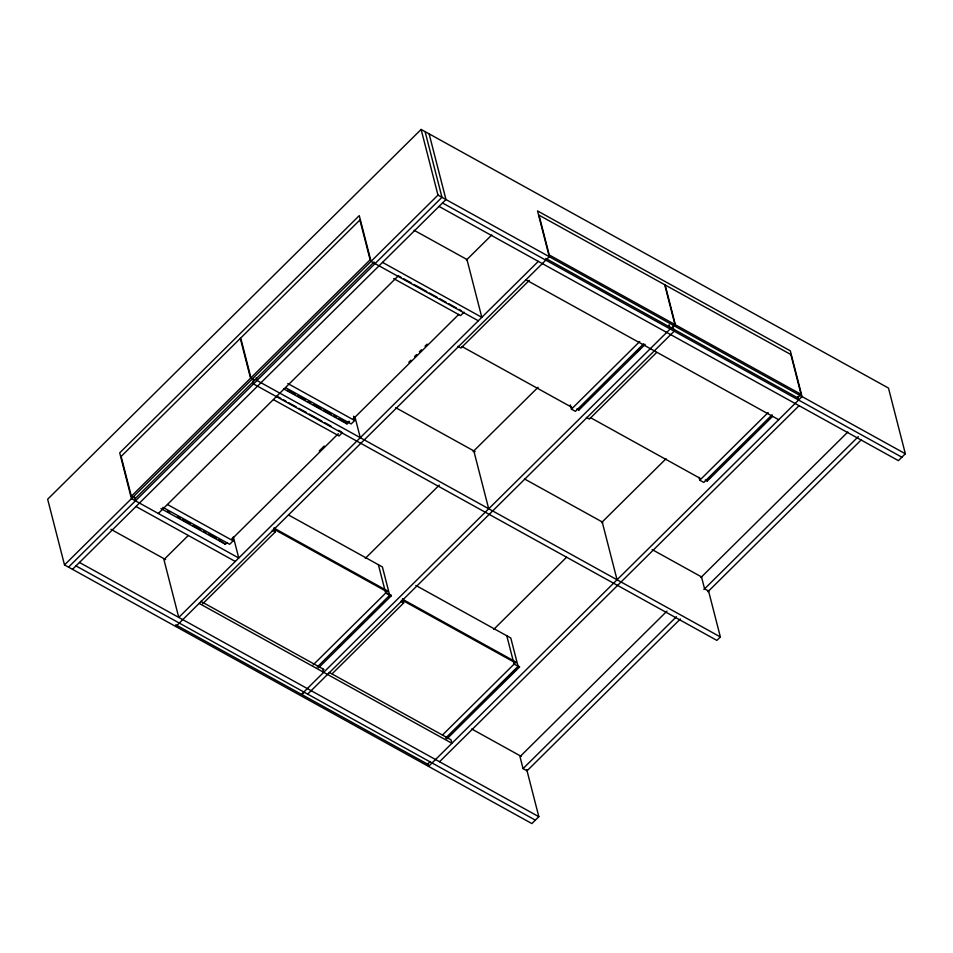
<?xml version="1.0" encoding="UTF-8"?>
<svg xmlns="http://www.w3.org/2000/svg" width="953" height="953" viewBox="0 0 953 953"><rect width="100%" height="100%" fill="white"/><g stroke="black" fill="none" stroke-linecap="round" stroke-linejoin="round"><path stroke-width="1.43" d="M439.023 206.42L898.393 460.644L905.35 453.759L888.482 388.074L421.119 129.429L47.65 499.241L64.518 564.926L531.881 823.571L538.838 816.697L526.735 769.571M64.518 564.926L437.975 195.103L421.119 129.429M374.124 262.015L254.927 380.044L251.937 378.377M68.509 567.13L441.978 197.319L425.109 131.633M72.511 569.346L445.98 199.534L429.112 133.849M158.317 513.488L397.889 276.263M188.241 535.515L163.928 559.602L178.771 617.425L538.326 261.372M466.374 260.098L491.76 234.974M349.525 421.333L346.94 423.882L348.464 421.381M319.231 450.96L321.34 448.887M322.138 448.089L324.246 446.004M408.789 362.283L410.898 360.198M414.543 356.589L416.64 354.516M419.356 351.824L421.464 349.727M425.026 346.201L427.123 344.128M160.938 508.545L225.42 544.223L227.136 542.519M231.591 539.386L338.315 433.686M353.11 419.046L458.786 314.395M232.401 538.016L233.128 540.851L229.649 544.294L162.808 507.294M342.532 432.507L339.065 435.95L273.499 399.664M353.563 416.258L354.659 420.511L351.18 423.954L285.614 387.668M464.063 312.167L460.585 315.61L393.732 278.621M175.817 626.514L549.273 256.702L537.528 210.923L790.299 350.811L802.045 396.591L428.588 766.403L427.849 763.544M202.727 603.773L275.238 531.953L274.154 527.7M529.296 280.385L460.978 348.036L457.988 346.368M365.273 558.398L439.297 485.089M473.141 451.579L538.1 387.263M313.168 664.884L385.691 593.076L378.401 564.712M643.74 343.723L575.421 411.362L571.431 409.147L639.737 341.508M317.17 667.1L389.682 595.291L382.403 566.928L288.747 515.096M338.327 647.242L340.435 645.157M347.797 637.855L350.954 634.734M358.328 627.443L362.533 623.274M368.847 617.02L374.112 611.802M378.317 607.645L384.631 601.391M388.848 597.221L390.944 595.137L387.978 593.493M583.939 404.024L578.674 409.242L578.876 410.04L645.181 344.378M587.096 400.903L594.458 393.613M596.566 391.528L609.193 379.02M636.556 351.919L639.713 348.798M318.54 667.839L391.147 595.935L390.944 595.137M674.057 325.39L671.448 327.975L545.747 258.406M304.519 692.021L301.922 694.594L427.611 764.163L430.22 761.578M674.51 325.64L671.901 328.225L797.601 397.782L800.21 395.209M307.676 694.129L674.188 331.191L673.461 328.368M332.156 673.783L403.631 603.011L402.535 598.758M656.629 352.479L589.371 419.082L586.369 417.426M493.666 629.445L566.63 557.195M601.534 522.637L666.04 458.75M442.597 734.906L514.072 664.134L506.793 635.77M772.121 414.769L703.814 482.421L699.812 480.205L768.13 412.554M445.551 738.158L518.075 666.338L510.784 637.986L415.83 585.428M448.827 736.002L451.984 732.881M459.346 725.578L463.551 721.421M469.865 715.167L475.13 709.949M479.347 705.78L485.661 699.526M489.866 695.368L497.228 688.066M499.336 685.981L516.181 669.316M708.115 479.252L711.272 476.119M737.574 450.066L740.731 446.945M748.105 439.655L752.31 435.485M758.624 429.231L762.829 425.062M768.094 419.844L772.311 415.675M446.921 738.885L519.54 666.981L517.348 665.087M705.28 479.99L707.257 481.086L772.514 416.473M439.536 761.733L799.09 405.68M666.993 611.099L519.993 756.658L523.054 768.606L527.057 770.81L680.394 618.973M700.836 577.589L847.825 432.031M523.054 768.606L676.404 616.758M703.898 589.526L858.296 436.641M707.9 591.742L861.238 439.893M708.413 590.407L720.361 636.949L716.882 640.392L253.51 383.952L252.783 381.129M437.975 195.103L905.35 453.759M442.502 202.977L901.872 457.202M525.937 279.813L778.708 419.701M414.09 230.257L466.97 259.514L481.813 317.337L382.51 262.385M398.497 275.882L401.07 277.311M403.643 278.729L411.351 283.005M413.924 284.423L426.777 291.535M429.35 292.964L437.07 297.229M439.631 298.658L446.064 302.208M448.637 303.638L456.344 307.902M458.917 309.32L461.49 310.749M478.335 320.78L371.039 261.396L359.281 215.616L119.709 452.854L131.454 498.633L238.762 558.017L233.33 536.861M576.899 408.944L578.876 410.04M461.955 346.523L571.8 407.312M590.348 417.569L700.193 478.37M395.733 407.681L475.13 451.627M524.472 478.93L602.689 522.22M652.15 549.595L701.611 576.97M708.579 591.074L704.577 588.859L701.515 576.91M287.806 383.511L354.659 420.511M287.413 390.265L295.156 394.542M297.729 395.971L305.472 400.248M308.045 401.678L310.63 403.107M313.203 404.537L320.947 408.813M323.52 410.243L331.263 414.531M333.836 415.949L336.421 417.378M338.994 418.808L346.737 423.096M283.744 388.919L346.94 423.882M720.361 636.949L256.988 380.509L256.262 377.686M251.532 378.77L254.534 380.438L135.35 498.455L132.348 496.799M276.978 396.222L280.825 398.354M283.398 399.784L285.971 401.201M288.545 402.631L296.252 406.895M298.825 408.325L306.544 412.589M309.117 414.007L321.971 421.131M324.544 422.548L330.965 426.11M338.684 430.375L341.245 431.792M274.297 528.272L387.025 590.657L387.359 591.956L273.642 529.022M402.678 599.33L515.406 661.716L515.74 663.002L402.023 600.068M272.248 530.297L275.238 531.953M385.691 593.076L391.147 595.935M400.629 601.343L403.631 603.011M514.072 664.134L519.54 666.981M167.561 504.566L233.128 540.851M167.18 511.308L169.753 512.738M177.496 517.026L180.069 518.444M182.654 519.873L190.397 524.162M192.971 525.591L200.714 529.868M203.287 531.298L205.872 532.727M208.445 534.156L216.188 538.433M218.761 539.863L225.42 544.223M135.981 506.496L235.284 561.46M110.953 529.332L165.655 559.614M471.735 728.997L521.231 756.384M200.857 601.355L323.996 669.506M329.178 672.377L451.031 739.814L451.925 743.292L199.153 603.404M79.468 562.461L538.838 816.697M75.99 565.903L535.36 820.14M175.757 624.787L301.458 694.344L670.185 328.976L669.101 324.747M797.673 396.543L798.566 400.034M707.055 480.288L707.257 481.086M699.085 477.37L699.812 480.205M602.213 521.958L617.056 579.781M570.335 404.894L571.431 409.147M473.82 450.912L488.675 508.723M354.873 416.604L360.282 437.677M322.65 668.756L323.543 672.246M134.361 496.549L135.457 500.849M240.311 338.41L121.126 456.439L131.347 496.251L250.532 378.222L240.311 338.41M359.9 219.988L240.716 338.017L250.937 377.829L370.121 259.8L359.9 219.988M664.706 284.721L539.005 215.152L549.226 254.963L674.927 324.532L664.706 284.721M790.859 354.54L665.158 284.971L675.379 324.782L801.08 394.339L790.859 354.54"/></g></svg>
